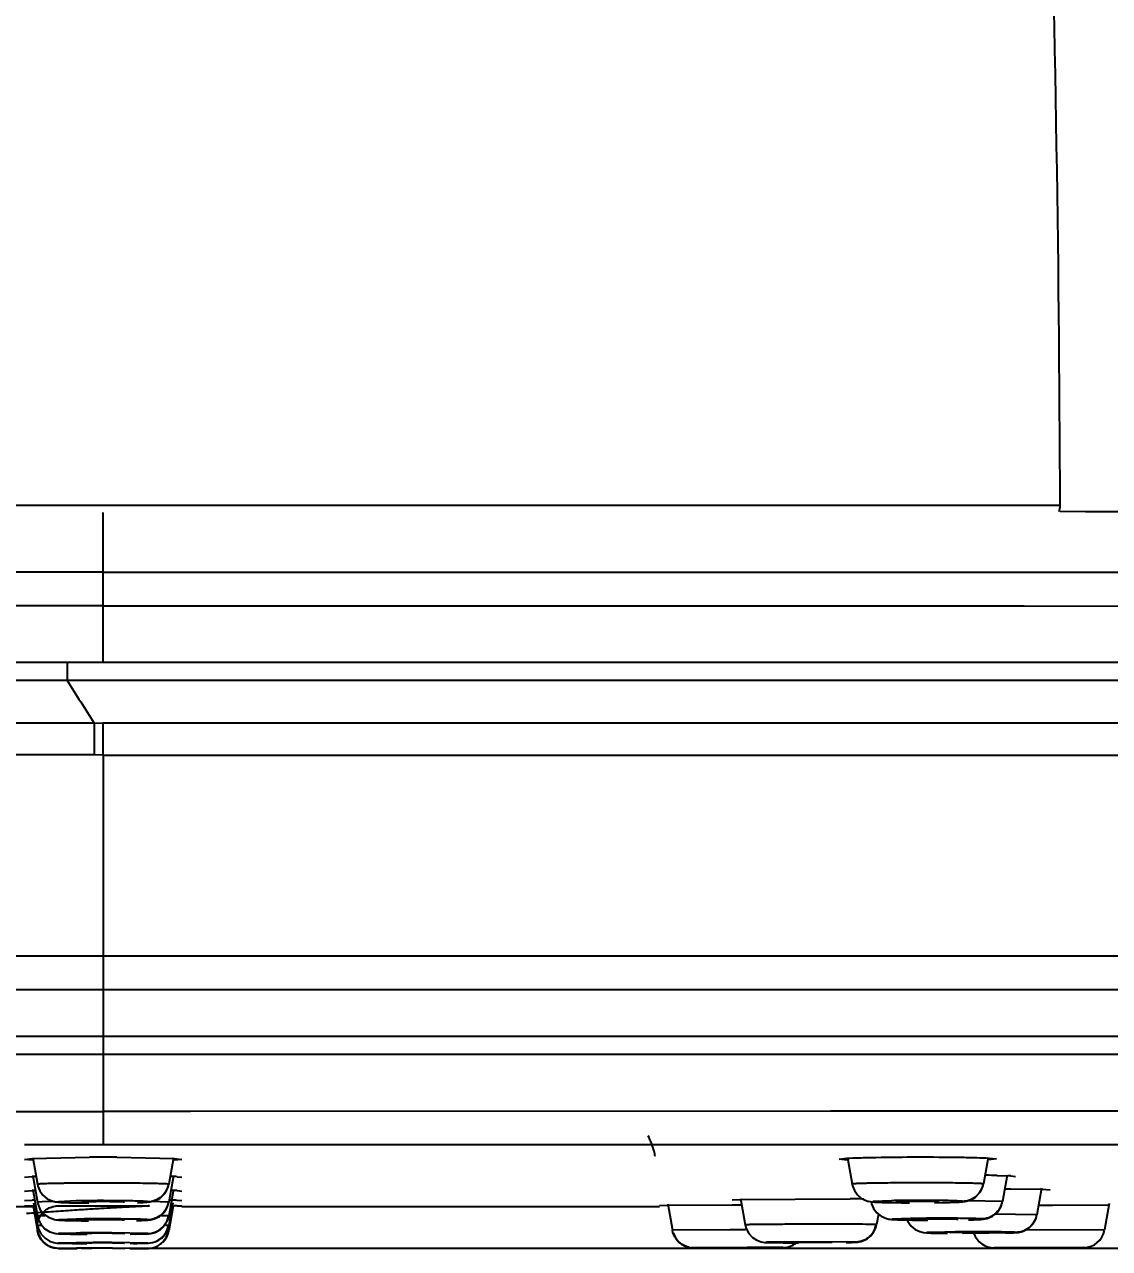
# Model space of a CAD drawing. Header units: inches. Extents: x 440 to 1212, y -520 to 27.
# Drawn here: x 647.45 to 672.91, y -99.64 to -70.91 of the extents above; entities that cross this region are included whole.
import ezdxf

# ---------------------------------------------------------------- set-up
doc = ezdxf.new("R2010")
doc.units = ezdxf.units.IN
doc.header["$LTSCALE"] = 1.21
doc.header["$MEASUREMENT"] = 0
doc.header["$PDMODE"] = 3
doc.header["$PDSIZE"] = 0.3125
doc.layers.get('0').update_dxf_attribs({"linetype": 'CONTINUOUS'})
doc.layers.get('Defpoints').update_dxf_attribs({"linetype": 'CONTINUOUS'})
doc.layers.add('DIM', color=2, linetype='CONTINUOUS')
doc.styles.get("Standard").update_dxf_attribs({"font": 'txt', "width": 0.8})
doc.dimstyles.new('사본 ISO-25', dxfattribs={"dimtxt": 4, "dimasz": 4, "dimexe": 1.25, "dimexo": 0.625, "dimgap": 1, "dimtad": 1, "dimtoh": 1, "dimdec": 1, "dimdsep": 46, "dimtxsty": 'Standard', "dimcen": 2.5, "dimclrd": 3, "dimclre": 3, "dimclrt": 4, "dimadec": 0, "dimazin": 0, "dimtfac": 1, "dimtdec": 1, "dimtmove": 0, "dimatfit": 3, "dimfxl": 1, "dimtfillclr": 4, "dimarcsym": 0})

# ---------------------------------------------------------------- blocks, each defined once
blk = doc.blocks.new('*D1')
at = {"layer": 'Defpoints', "color": 0, "transparency": 16777216}
for p in [(649.293, -42.179), (649.294, -99.63), (856.093, -99.628)]:
    blk.add_point(p, dxfattribs=at)
at = {"layer": 'DIM', "color": 3, "lineweight": -2, "transparency": 16777216}
for p, q in [((649.918, -42.179), (857.343, -42.177)), ((856.093, -50.177), (856.093, -91.628)), ((649.919, -99.63), (857.343, -99.628))]:
    blk.add_line(p, q, dxfattribs=at)
at = {"layer": 'DIM', "color": 3, "transparency": 16777216}
for points in [[(857.426, -50.177), (854.759, -50.177), (856.093, -42.177)], [(857.426, -91.628), (854.76, -91.628), (856.093, -99.628)]]:
    blk.add_solid(points, dxfattribs=at)
at = {"layer": 'DIM', "color": 4, "transparency": 16777216, "insert": (861.093, -70.903), "char_height": 8, "attachment_point": 5, "rotation": 270.0005}
blk.add_mtext('56.8', dxfattribs=at)

msp = doc.modelspace()

# ---------------------------------------------------------------- linework, layer by layer
at = {"color": 7, "linetype": 'Continuous'}
for p, q in [((671.749, -82.194), (626.837, -82.194)), ((649.293, -84.553), (649.293, -82.363)), ((649.293, -83.759), (640.983, -83.759)), ((649.293, -83.759), (657.603, -83.759)), ((657.603, -83.759), (657.967, -83.759)), ((657.967, -83.759), (710.016, -83.766)), ((647.844, -84.553), (644.833, -84.553)), ((649.293, -84.553), (647.844, -84.553)), ((649.293, -85.882), (649.293, -84.553)), ((649.293, -84.553), (650.742, -84.553)), ((650.742, -84.553), (654.284, -84.553)), ((654.284, -84.553), (658.961, -84.553)), ((658.961, -84.553), (660.989, -84.553)), ((660.989, -84.553), (665.039, -84.554)), ((665.039, -84.554), (668.362, -84.554)), ((668.362, -84.554), (668.878, -84.554)), ((668.878, -84.554), (670.909, -84.555)), ((670.909, -84.555), (692.982, -84.559)), ((765.106, -85.882), (517.984, -85.882)), ((648.445, -85.882), (648.446, -86.302)), ((648.446, -86.302), (600.828, -86.302)), ((649.293, -86.305), (648.446, -86.305)), ((659.755, -86.305), (649.293, -86.305)), ((660.155, -86.305), (659.755, -86.305)), ((664.641, -86.305), (660.155, -86.305)), ((664.755, -86.305), (664.641, -86.305)), ((668.2, -86.305), (664.755, -86.305)), ((668.506, -86.305), (668.2, -86.305)), ((669.38, -86.305), (668.506, -86.305)), ((670.358, -86.305), (669.38, -86.305)), ((671.08, -86.305), (670.358, -86.305)), ((692.667, -86.305), (671.08, -86.305)), ((600.144, -87.291), (649.084, -87.298)), ((649.084, -87.3), (649.082, -88.046)), ((649.084, -87.3), (649.296, -87.303)), ((649.293, -88.054), (649.296, -87.303)), ((651.09, -87.306), (649.296, -87.303)), ((652.08, -87.307), (651.09, -87.306)), ((653.431, -87.308), (652.08, -87.307)), ((653.735, -87.308), (653.431, -87.308)), ((660.835, -87.309), (653.735, -87.308)), ((663.557, -87.307), (660.835, -87.309)), ((664.105, -87.307), (663.557, -87.307)), ((664.398, -87.307), (664.105, -87.307)), ((665.745, -87.306), (664.398, -87.307)), ((665.99, -87.306), (665.745, -87.306)), ((666.165, -87.306), (665.99, -87.306)), ((666.614, -87.305), (666.165, -87.306)), ((667.06, -87.305), (666.614, -87.305)), ((667.697, -87.305), (667.06, -87.305)), ((667.87, -87.304), (667.697, -87.305)), ((669.134, -87.304), (667.87, -87.304)), ((670.207, -87.303), (669.134, -87.304)), ((670.653, -87.303), (670.207, -87.303)), ((671.3, -87.303), (670.653, -87.303)), ((671.462, -87.302), (671.3, -87.303)), ((672.657, -87.302), (671.462, -87.302)), ((680.492, -87.302), (672.657, -87.302)), ((649.082, -88.047), (588.369, -88.025)), ((649.293, -88.054), (649.082, -88.046)), ((649.293, -88.05), (649.293, -97.196)), ((649.293, -88.055), (693.095, -88.051)), ((649.293, -92.768), (722.282, -92.768)), ((698.516, -93.564), (649.293, -93.563)), ((601.223, -94.652), (649.293, -94.652)), ((649.293, -94.655), (697.94, -94.655)), ((517.979, -95.074), (780.609, -95.074)), ((565.578, -96.408), (649.293, -96.418)), ((649.293, -96.409), (649.792, -96.409)), ((649.792, -96.409), (651.142, -96.409)), ((651.142, -96.409), (651.345, -96.409)), ((651.345, -96.409), (666.36, -96.408)), ((666.36, -96.408), (666.482, -96.408)), ((666.482, -96.408), (666.562, -96.408)), ((666.562, -96.408), (667.912, -96.408)), ((667.912, -96.408), (668.91, -96.408)), ((668.91, -96.408), (670.261, -96.408)), ((670.261, -96.408), (670.464, -96.408)), ((670.464, -96.408), (685.458, -96.407)), ((647.445, -97.196), (648.794, -97.196)), ((648.794, -97.196), (649.293, -97.196)), ((649.293, -97.196), (710.007, -97.191)), ((647.446, -97.543), (647.625, -97.521)), ((647.632, -97.565), (647.446, -97.543)), ((647.625, -97.521), (648.971, -97.493)), ((647.643, -97.509), (647.752, -98.129)), ((649.613, -97.493), (650.962, -97.521)), ((650.944, -97.508), (650.834, -98.129)), ((651.14, -97.543), (650.955, -97.564)), ((650.962, -97.521), (651.14, -97.543)), ((666.564, -97.539), (666.742, -97.518)), ((666.749, -97.56), (666.564, -97.539)), ((666.76, -97.505), (666.869, -98.124)), ((670.061, -97.499), (669.951, -98.121)), ((670.258, -97.534), (670.072, -97.555)), ((670.079, -97.512), (670.258, -97.534)), ((647.446, -97.965), (647.625, -97.948)), ((647.643, -97.931), (647.752, -98.551)), ((650.944, -97.93), (650.834, -98.551)), ((651.03, -97.951), (651.14, -97.965)), ((670.274, -97.922), (670.524, -97.929)), ((670.507, -97.911), (670.397, -98.533)), ((670.594, -97.933), (670.704, -97.946)), ((647.643, -98.253), (647.752, -98.873)), ((650.812, -98.212), (650.834, -98.129)), ((650.834, -98.129), (650.824, -98.126)), ((650.944, -98.253), (650.834, -98.873)), ((669.929, -98.203), (669.951, -98.121)), ((669.951, -98.121), (669.944, -98.118)), ((670.458, -98.236), (670.591, -98.236)), ((670.591, -98.236), (671.333, -98.246)), ((671.316, -98.223), (671.207, -98.846)), ((671.333, -98.246), (671.513, -98.258)), ((647.446, -98.288), (647.626, -98.275)), ((647.446, -98.511), (647.627, -98.503)), ((648.155, -98.536), (647.86, -98.543)), ((648.132, -98.53), (648.133, -98.53)), ((648.133, -98.53), (648.25, -98.544)), ((648.657, -98.518), (648.248, -98.538)), ((650.824, -98.548), (650.437, -98.536)), ((651.03, -98.278), (651.14, -98.288)), ((651.03, -98.504), (651.14, -98.511)), ((664.054, -98.496), (664.235, -98.487)), ((664.235, -98.487), (666.826, -98.472)), ((664.251, -98.461), (664.36, -99.079)), ((667.233, -98.521), (667.236, -98.522)), ((667.236, -98.522), (667.366, -98.539)), ((667.366, -98.539), (667.503, -98.55)), ((667.791, -98.513), (667.368, -98.533)), ((670.389, -98.531), (669.601, -98.515)), ((670.366, -98.64), (670.397, -98.533)), ((670.397, -98.533), (670.389, -98.531)), ((640.06, -98.654), (647.674, -98.653)), ((647.446, -98.634), (647.628, -98.631)), ((647.628, -98.631), (647.647, -98.631)), ((647.647, -98.631), (647.685, -98.63)), ((647.648, -98.631), (647.752, -99.22)), ((647.659, -98.567), (647.752, -99.096)), ((647.86, -98.543), (647.752, -98.551)), ((647.886, -98.812), (647.992, -98.896)), ((648.25, -98.544), (648.392, -98.555)), ((648.392, -98.555), (648.688, -98.564)), ((650.805, -98.653), (650.834, -98.551)), ((650.834, -98.551), (650.824, -98.548)), ((650.928, -98.567), (650.834, -99.097)), ((650.938, -98.631), (650.834, -99.22)), ((650.902, -98.63), (650.939, -98.631)), ((650.939, -98.631), (650.959, -98.631)), ((651.029, -98.631), (651.14, -98.634)), ((662.348, -98.623), (662.529, -98.62)), ((662.529, -98.62), (664.053, -98.612)), ((662.544, -98.589), (662.653, -99.207)), ((664.053, -98.612), (664.279, -98.611)), ((667.486, -98.828), (667.442, -99.074)), ((667.445, -98.796), (667.55, -98.88)), ((667.503, -98.55), (667.795, -98.558)), ((671.246, -98.619), (671.572, -98.618)), ((671.572, -98.618), (672.917, -98.613)), ((672.902, -98.578), (672.792, -99.201)), ((647.752, -99.096), (647.776, -99.183)), ((647.861, -99.093), (647.753, -99.096)), ((647.86, -98.867), (647.755, -98.872)), ((648.154, -98.956), (648.25, -98.966)), ((648.154, -98.956), (648.154, -98.956)), ((648.658, -98.945), (648.248, -98.961)), ((648.25, -98.966), (648.391, -98.974)), ((648.391, -98.974), (648.687, -98.981)), ((650.825, -98.872), (650.653, -98.866)), ((650.825, -99.095), (650.76, -99.093)), ((650.81, -99.186), (650.834, -99.097)), ((650.811, -98.959), (650.834, -98.874)), ((650.834, -98.873), (650.825, -98.872)), ((650.834, -99.096), (650.825, -99.095)), ((667.434, -99.073), (667.265, -99.069)), ((667.423, -99.147), (667.442, -99.074)), ((667.706, -98.941), (667.709, -98.942)), ((667.709, -98.942), (667.813, -98.953)), ((667.813, -98.952), (667.95, -98.961)), ((668.236, -98.932), (667.814, -98.948)), ((667.95, -98.961), (668.243, -98.967)), ((671.199, -98.845), (670.214, -98.833)), ((671.181, -98.939), (671.206, -98.846)), ((671.206, -98.846), (671.199, -98.845)), ((647.773, -99.219), (647.752, -99.22)), ((647.772, -99.296), (647.823, -99.401)), ((647.776, -99.183), (647.839, -99.301)), ((648.149, -99.277), (648.179, -99.283)), ((648.177, -99.282), (648.179, -99.283)), ((648.179, -99.283), (648.25, -99.288)), ((648.66, -99.273), (648.249, -99.284)), ((648.25, -99.287), (648.39, -99.294)), ((648.39, -99.294), (648.685, -99.299)), ((648.435, -99.295), (648.529, -99.297)), ((648.794, -99.286), (649.027, -99.279)), ((650.337, -99.284), (649.494, -99.269)), ((649.507, -99.279), (649.789, -99.285)), ((649.924, -99.299), (650.338, -99.287)), ((650.826, -99.22), (650.81, -99.219)), ((650.826, -99.22), (650.833, -99.22)), ((650.833, -99.22), (650.834, -99.22)), ((664.002, -99.201), (662.653, -99.208)), ((662.669, -99.267), (662.674, -99.284)), ((662.674, -99.284), (662.723, -99.387)), ((662.723, -99.387), (662.79, -99.471)), ((664.364, -99.2), (664.002, -99.201)), ((667.173, -99.434), (667.271, -99.37)), ((667.271, -99.37), (667.355, -99.279)), ((668.459, -99.24), (668.547, -99.261)), ((668.546, -99.261), (668.548, -99.261)), ((668.548, -99.261), (668.622, -99.266)), ((668.622, -99.266), (668.76, -99.272)), ((668.758, -99.256), (668.623, -99.263)), ((669.044, -99.251), (668.758, -99.256)), ((668.76, -99.272), (669.054, -99.276)), ((668.878, -99.275), (669.111, -99.277)), ((669.166, -99.263), (669.642, -99.254)), ((669.457, -99.278), (670.71, -99.26)), ((669.642, -99.254), (670.162, -99.26)), ((672.784, -99.201), (670.928, -99.206)), ((672.784, -99.201), (672.792, -99.201)), ((647.901, -99.496), (647.842, -99.429)), ((648.132, -99.497), (648.205, -99.508)), ((648.202, -99.508), (648.205, -99.508)), ((648.205, -99.508), (648.25, -99.51)), ((648.661, -99.5), (648.249, -99.508)), ((648.666, -99.629), (648.249, -99.632)), ((648.249, -99.633), (648.388, -99.635)), ((648.25, -99.51), (648.389, -99.514)), ((648.389, -99.514), (648.684, -99.517)), ((648.563, -99.516), (648.908, -99.518)), ((648.794, -99.509), (649.027, -99.505)), ((648.794, -99.632), (649.028, -99.63)), ((649.496, -99.628), (649.059, -99.628)), ((650.337, -99.508), (649.495, -99.498)), ((650.337, -99.632), (649.496, -99.628)), ((649.509, -99.504), (649.789, -99.508)), ((649.511, -99.63), (649.789, -99.632)), ((649.921, -99.636), (650.337, -99.633)), ((649.923, -99.517), (650.338, -99.51)), ((649.994, -99.517), (650.084, -99.516)), ((650.084, -99.516), (650.23, -99.514)), ((662.79, -99.471), (662.866, -99.535)), ((662.866, -99.535), (662.949, -99.579)), ((664.403, -99.612), (663.152, -99.619)), ((663.152, -99.62), (663.989, -99.621)), ((663.695, -99.618), (664.169, -99.615)), ((664.169, -99.615), (664.691, -99.615)), ((664.809, -99.491), (664.812, -99.491)), ((664.812, -99.491), (664.858, -99.493)), ((664.858, -99.493), (664.997, -99.496)), ((665.278, -99.482), (664.859, -99.49)), ((664.997, -99.496), (665.291, -99.499)), ((665.069, -99.497), (665.252, -99.499)), ((665.24, -99.614), (665.1, -99.612)), ((665.107, -99.616), (665.24, -99.614)), ((665.252, -99.499), (665.61, -99.5)), ((666.947, -99.485), (665.278, -99.482)), ((665.402, -99.49), (666.397, -99.487)), ((666.731, -99.493), (666.852, -99.491)), ((666.99, -99.485), (667.001, -99.484)), ((666.993, -99.485), (666.99, -99.485)), ((667.001, -99.484), (667.076, -99.471)), ((667.076, -99.471), (667.173, -99.434)), ((672.297, -99.613), (670.203, -99.622)), ((670.209, -99.62), (671.377, -99.617)), ((671.377, -99.617), (672.296, -99.615))]:
    msp.add_line(p, q, dxfattribs=at)
for points in [[(647.752, -98.129), (647.762, -98.171), (647.806, -98.281), (647.879, -98.383), (647.981, -98.467), (648.108, -98.524), (648.132, -98.53)], [(650.63, -98.451), (650.743, -98.341), (650.812, -98.212)], [(666.87, -98.124), (666.878, -98.164), (666.921, -98.272), (666.992, -98.373), (667.092, -98.458), (667.217, -98.516), (667.233, -98.521)], [(669.746, -98.444), (669.86, -98.332), (669.929, -98.203)], [(648.133, -98.53), (648.166, -98.537), (648.238, -98.547), (648.307, -98.552), (648.393, -98.556), (648.501, -98.56)], [(650.1, -98.56), (650.228, -98.555), (650.32, -98.549), (650.396, -98.541), (650.499, -98.517), (650.63, -98.451)], [(667.236, -98.522), (667.248, -98.525), (667.332, -98.539), (667.396, -98.545), (667.474, -98.549), (667.575, -98.553), (667.704, -98.556)], [(667.315, -98.538), (667.325, -98.584), (667.37, -98.694), (667.445, -98.796)], [(669.155, -98.553), (669.285, -98.549), (669.382, -98.545), (669.457, -98.539), (669.523, -98.531), (669.617, -98.509), (669.746, -98.444)], [(647.752, -98.551), (647.763, -98.599), (647.809, -98.71), (647.886, -98.812)], [(648.501, -98.56), (648.632, -98.563), (648.785, -98.566), (648.954, -98.568)], [(650.615, -98.883), (650.728, -98.782), (650.805, -98.653)], [(651.14, -98.652), (661.165, -98.65), (662.348, -98.646)], [(667.704, -98.556), (667.857, -98.559), (668.029, -98.561), (668.212, -98.562)], [(668.805, -98.56), (668.992, -98.557), (669.155, -98.553)], [(670.164, -98.874), (670.285, -98.771), (670.366, -98.64)], [(647.752, -98.873), (647.77, -98.943), (647.829, -99.064), (647.923, -99.17), (648.04, -99.242), (648.149, -99.277)], [(647.992, -98.896), (648.123, -98.949), (648.154, -98.956)], [(648.154, -98.956), (648.184, -98.962), (648.246, -98.968), (648.31, -98.972), (648.392, -98.975), (648.495, -98.978)], [(648.495, -98.978), (648.622, -98.981), (648.773, -98.983), (648.949, -98.984)], [(650.078, -98.978), (650.191, -98.975), (650.276, -98.972), (650.342, -98.968), (650.402, -98.962), (650.493, -98.941), (650.615, -98.883)], [(650.634, -99.192), (650.742, -99.086), (650.811, -98.959)], [(664.36, -99.079), (664.382, -99.163), (664.444, -99.281), (664.533, -99.377), (664.636, -99.443), (664.737, -99.479), (664.812, -99.491)], [(667.355, -99.279), (667.417, -99.165), (667.442, -99.074)], [(667.55, -98.88), (667.679, -98.935), (667.706, -98.941)], [(667.709, -98.942), (667.727, -98.945), (667.795, -98.954), (667.855, -98.958), (667.93, -98.961), (668.027, -98.964), (668.146, -98.966)], [(668.146, -98.966), (668.288, -98.968), (668.454, -98.969), (668.642, -98.97)], [(668.162, -98.966), (668.177, -99.003), (668.252, -99.108), (668.352, -99.19), (668.459, -99.24)], [(669.601, -98.962), (669.727, -98.959), (669.821, -98.955), (669.892, -98.951), (669.952, -98.945), (670.038, -98.929), (670.164, -98.874)], [(670.995, -99.173), (671.107, -99.068), (671.181, -98.939)], [(647.842, -99.429), (647.797, -99.355), (647.758, -99.246), (647.752, -99.22)], [(647.823, -99.401), (647.89, -99.486), (647.969, -99.55), (648.053, -99.594), (648.136, -99.621), (648.203, -99.631)], [(647.839, -99.301), (647.928, -99.396), (648.032, -99.462), (648.132, -99.497)], [(648.177, -99.282), (648.199, -99.285), (648.247, -99.289), (648.295, -99.291), (648.357, -99.293), (648.435, -99.295)], [(648.529, -99.297), (648.64, -99.299), (648.915, -99.301)], [(650.062, -99.297), (650.167, -99.295), (650.249, -99.293), (650.311, -99.291), (650.359, -99.288), (650.415, -99.281), (650.513, -99.256), (650.634, -99.192)], [(650.23, -99.514), (650.284, -99.512), (650.325, -99.511), (650.357, -99.51), (650.398, -99.506), (650.48, -99.49), (650.575, -99.452), (650.667, -99.389)], [(650.355, -99.633), (650.366, -99.632), (650.416, -99.627), (650.485, -99.612), (650.556, -99.585), (650.626, -99.544), (650.692, -99.49), (650.749, -99.423), (650.794, -99.346), (650.826, -99.259), (650.834, -99.22)], [(650.667, -99.389), (650.749, -99.3), (650.81, -99.186)], [(663.043, -99.608), (662.998, -99.597), (662.925, -99.568), (662.878, -99.542), (662.805, -99.485), (662.757, -99.434), (662.709, -99.363), (662.665, -99.258), (662.654, -99.207)], [(666.852, -99.491), (666.897, -99.49), (666.933, -99.489), (666.962, -99.487), (666.993, -99.485), (667.055, -99.475), (667.138, -99.45), (667.223, -99.405), (667.305, -99.338)], [(667.305, -99.338), (667.374, -99.251), (667.423, -99.147)], [(668.546, -99.261), (668.562, -99.263), (668.611, -99.267), (668.658, -99.27), (668.716, -99.272), (668.79, -99.273), (668.878, -99.275)], [(670.471, -99.27), (670.576, -99.267), (670.658, -99.265), (670.717, -99.262), (670.77, -99.257), (670.871, -99.234), (670.995, -99.173)], [(648.202, -99.508), (648.218, -99.509), (648.253, -99.511), (648.291, -99.512), (648.34, -99.513), (648.401, -99.514), (648.563, -99.516)], [(662.949, -99.579), (663.032, -99.607), (663.101, -99.618), (663.132, -99.62), (663.136, -99.62)], [(663.137, -99.619), (663.122, -99.618), (663.089, -99.616)], [(664.809, -99.491), (664.822, -99.492), (664.857, -99.494), (664.893, -99.495), (664.939, -99.496), (665.069, -99.497)]]:
    msp.add_lwpolyline(points, dxfattribs=at)
for centre, radius, start, end in [((70.508, -83.691), 601.243, 0.142665, 1.858049), ((671.25, -82.194), 0.499, 342.9059, 0), ((649.368, -5784.399), 5702.104, 89.391393, 89.775119), ((781.058, -2.279), 156.99, 212.35863, 212.7912), ((649.297, -165.066), 67.573, 89.73199, 90.27713), ((648, -106.264), 8.325, 92.0951, 92.5788), ((650.559, -106.947), 9.008, 87.4444, 87.8906), ((650.732, -103.074), 5.132, 86.6658, 87.4374), ((669.521, -131.911), 33.998, 88.7319, 89.1863), ((670.308, -103.134), 5.209, 86.8548, 87.622), ((647.985, -109.143), 10.874, 91.6134, 91.8917), ((647.97, -114.798), 16.299, 91.08, 91.2062), ((650.491, -121.58), 23.083, 88.9258, 89.0681), ((650.581, -109.836), 11.567, 88.1209, 88.3821), ((650.603, -115.528), 17.029, 88.8002, 88.9208), ((650.731, -105.284), 7.013, 87.5559, 88.1239), ((650.73, -109.506), 11.005, 88.442, 88.8062), ((666.526, -200.619), 102.147, 89.65309, 89.83143), ((650.733, -123.765), 25.135, 89.3237, 89.4842), ((648.166, -110.691), 11.827, 91.125, 91.4803), ((650.332, -98.785), 0.5, 296.8428, 349.9859), ((650.333, -99.009), 0.499, 296.7996, 350.0523), ((666.94, -98.985), 0.501, 324.0639, 349.9825), ((649.236, -150.903), 51.634, 90.2038, 90.6399), ((649.294, -128.178), 28.9, 89.5778, 90.5307), ((649.293, -165.74), 66.471, 89.82724, 90.20724), ((650.336, -98.792), 0.492, 270.0857, 296.8604), ((650.332, -99.133), 0.501, 323.5057, 350.0068), ((670.201, -99.121), 0.499, 198.7603, 270.1918), ((672.301, -99.116), 0.499, 270.2452, 350.1091), ((648.831, -35.555), 64.081, 269.60356, 269.86659), ((649.237, -180.943), 81.444, 90.12863, 90.40533), ((649.24, -292.188), 192.56, 90.05402, 90.17074), ((649.294, -145.034), 45.53, 89.73, 90.336), ((649.295, -206.568), 106.938, 89.88435, 90.14284), ((649.293, -204.104), 104.606, 89.88936, 90.13085), ((650.337, -99.016), 0.492, 270.0426, 296.8372), ((650.337, -99.14), 0.492, 270.0027, 296.9243), ((664.779, -297.202), 197.59, 89.99282, 90.10904), ((664.836, -169.56), 69.948, 89.78361, 90.02566), ((664.371, -14.378), 85.241, 270.30478, 270.49503), ((665.239, -99.121), 0.493, 270.1693, 292.0769), ((665.235, -99.113), 0.502, 292.1293, 307.8366)]:
    msp.add_arc(centre, radius, start, end, dxfattribs=at)
for points, knots in [([(599.714, -92.768), (603.841, -92.773), (620.367, -92.783), (636.894, -92.769), (649.293, -92.769)], [0, 0, 0, 0, 0.249711, 1, 1, 1, 1]), ([(649.293, -93.562), (645.217, -93.562), (628.917, -93.567), (612.617, -93.576), (600.392, -93.562)], [0, 0, 0, 0, 0.250061, 1, 1, 1, 1]), ([(662.246, -97.473), (662.24, -97.432), (662.205, -97.265), (662.143, -97.104), (662.082, -96.991)], [0, 0, 0, 0, 0.24243, 1, 1, 1, 1]), ([(666.742, -97.518), (666.837, -97.512), (667.064, -97.504), (667.621, -97.491), (668.411, -97.485), (669.201, -97.489), (669.757, -97.5), (669.984, -97.507), (670.079, -97.512)], [0, 0, 0, 0, 0.085787, 0.20425, 0.5, 0.795753, 0.914216, 1, 1, 1, 1]), ([(650.824, -98.126), (650.816, -98.124), (650.796, -98.122), (650.738, -98.119), (650.634, -98.115), (650.474, -98.111), (650.272, -98.107), (650.035, -98.104), (649.771, -98.102), (649.491, -98.101), (649.203, -98.1), (648.919, -98.101), (648.647, -98.103), (648.434, -98.105), (648.278, -98.107), (648.173, -98.109), (648.079, -98.111), (647.995, -98.113), (647.924, -98.116), (647.864, -98.118), (647.817, -98.12), (647.786, -98.123), (647.768, -98.125), (647.76, -98.126), (647.755, -98.127), (647.752, -98.128), (647.752, -98.129)], [0, 0, 0, 0, 0.00772, 0.01983, 0.056706, 0.109379, 0.175888, 0.253957, 0.340733, 0.433155, 0.527895, 0.621571, 0.71085, 0.792506, 0.829574, 0.863674, 0.89448, 0.921744, 0.945238, 0.964734, 0.980032, 0.991029, 0.994894, 0.997662, 0.999337, 1, 1, 1, 1]), ([(650.824, -98.126), (650.814, -98.181), (650.775, -98.291), (650.661, -98.429), (650.507, -98.518), (650.392, -98.538), (650.336, -98.538)], [0, 0, 0, 0, 0.242888, 0.500964, 0.758461, 1, 1, 1, 1]), ([(669.944, -98.118), (669.937, -98.117), (669.918, -98.115), (669.862, -98.111), (669.76, -98.107), (669.603, -98.103), (669.403, -98.1), (669.167, -98.097), (668.903, -98.095), (668.622, -98.094), (668.334, -98.094), (668.048, -98.095), (667.776, -98.097), (667.561, -98.1), (667.403, -98.102), (667.296, -98.104), (667.2, -98.106), (667.116, -98.108), (667.043, -98.111), (666.983, -98.113), (666.941, -98.115), (666.914, -98.117), (666.898, -98.119), (666.886, -98.12), (666.877, -98.121), (666.873, -98.122), (666.869, -98.123), (666.87, -98.124)], [0, 0, 0, 0, 0.007124, 0.01877, 0.054792, 0.106422, 0.172007, 0.249696, 0.336515, 0.429082, 0.523974, 0.617781, 0.707362, 0.789727, 0.827312, 0.861998, 0.893336, 0.920954, 0.944642, 0.964238, 0.979651, 0.985764, 0.990797, 0.994737, 0.997575, 0.999308, 1, 1, 1, 1]), ([(669.944, -98.118), (669.934, -98.173), (669.895, -98.284), (669.781, -98.421), (669.627, -98.51), (669.512, -98.53), (669.456, -98.53)], [0, 0, 0, 0, 0.242698, 0.500672, 0.758241, 1, 1, 1, 1]), ([(648.248, -98.538), (648.247, -98.538), (648.246, -98.539), (648.244, -98.54), (648.243, -98.541), (648.244, -98.542), (648.244, -98.542)], [0, 0, 0, 0, 0.414821, 0.672254, 0.81333, 1, 1, 1, 1]), ([(650.336, -98.538), (650.328, -98.536), (650.305, -98.533), (650.238, -98.528), (650.115, -98.523), (649.927, -98.518), (649.695, -98.514), (649.435, -98.513), (649.086, -98.512), (648.825, -98.515), (648.657, -98.518)], [0, 0, 0, 0, 0.015948, 0.041058, 0.120127, 0.234976, 0.376433, 0.534554, 0.698785, 1, 1, 1, 1]), ([(648.794, -98.541), (648.794, -98.541), (648.799, -98.54), (648.804, -98.539), (648.816, -98.538), (648.83, -98.536), (648.85, -98.535), (648.883, -98.534), (648.933, -98.532), (649.003, -98.53), (649.082, -98.529), (649.169, -98.528), (649.291, -98.528), (649.438, -98.528), (649.577, -98.53), (649.672, -98.533), (649.724, -98.534), (649.761, -98.537), (649.781, -98.538), (649.788, -98.54)], [0, 0, 0, 0, 0.002577, 0.009365, 0.020424, 0.035678, 0.05503, 0.078374, 0.136098, 0.206633, 0.287634, 0.376239, 0.46925, 0.655511, 0.820277, 0.887312, 0.940725, 0.978722, 1, 1, 1, 1]), ([(648.799, -98.543), (648.797, -98.543), (648.796, -98.543), (648.794, -98.542), (648.794, -98.541)], [0, 0, 0, 0, 0.704699, 1, 1, 1, 1]), ([(649.788, -98.54), (649.789, -98.54), (649.79, -98.54), (649.792, -98.541), (649.792, -98.541)], [0, 0, 0, 0, 0.704851, 1, 1, 1, 1]), ([(650.338, -98.544), (650.34, -98.543), (650.347, -98.54), (650.339, -98.538), (650.336, -98.538)], [0, 0, 0, 0, 0.437806, 1, 1, 1, 1]), ([(667.368, -98.533), (667.367, -98.533), (667.365, -98.534), (667.362, -98.534), (667.361, -98.536), (667.362, -98.537)], [0, 0, 0, 0, 0.438029, 0.824566, 1, 1, 1, 1]), ([(667.362, -98.537), (667.362, -98.537), (667.363, -98.538), (667.365, -98.538), (667.366, -98.539)], [0, 0, 0, 0, 0.164285, 1, 1, 1, 1]), ([(669.456, -98.53), (669.448, -98.528), (669.427, -98.526), (669.387, -98.522), (669.331, -98.519), (669.225, -98.515), (669.059, -98.511), (668.83, -98.508), (668.572, -98.506), (668.222, -98.507), (667.961, -98.509), (667.791, -98.513)], [0, 0, 0, 0, 0.014599, 0.038576, 0.072263, 0.115857, 0.22944, 0.370392, 0.52885, 0.694234, 1, 1, 1, 1]), ([(667.911, -98.536), (667.911, -98.535), (667.916, -98.534), (667.921, -98.533), (667.933, -98.532), (667.949, -98.53), (667.968, -98.529), (668.003, -98.528), (668.055, -98.526), (668.126, -98.524), (668.208, -98.523), (668.297, -98.522), (668.421, -98.521), (668.544, -98.522), (668.661, -98.523), (668.737, -98.524), (668.802, -98.526), (668.851, -98.528), (668.885, -98.53), (668.902, -98.531), (668.908, -98.533)], [0, 0, 0, 0, 0.002641, 0.009645, 0.02106, 0.036799, 0.05676, 0.080825, 0.140275, 0.212782, 0.29585, 0.38644, 0.481167, 0.669356, 0.755895, 0.833089, 0.898265, 0.948868, 0.983165, 1, 1, 1, 1]), ([(667.913, -98.537), (667.912, -98.537), (667.912, -98.536), (667.911, -98.536), (667.911, -98.536)], [0, 0, 0, 0, 0.659433, 1, 1, 1, 1]), ([(668.908, -98.533), (668.908, -98.533), (668.909, -98.533), (668.909, -98.534), (668.909, -98.534)], [0, 0, 0, 0, 0.659515, 1, 1, 1, 1]), ([(669.454, -98.536), (669.457, -98.535), (669.465, -98.534), (669.458, -98.531), (669.456, -98.53)], [0, 0, 0, 0, 0.561803, 1, 1, 1, 1]), ([(670.389, -98.531), (670.38, -98.586), (670.34, -98.697), (670.227, -98.834), (670.073, -98.923), (669.958, -98.943), (669.902, -98.943)], [0, 0, 0, 0, 0.242746, 0.500716, 0.758255, 1, 1, 1, 1]), ([(648.234, -99.632), (648.212, -99.631), (648.151, -99.626), (648.016, -99.589), (647.852, -99.472), (647.741, -99.256), (647.739, -99.014), (647.831, -98.833), (647.947, -98.726), (648.05, -98.667), (648.141, -98.643), (648.204, -98.635), (648.247, -98.633), (648.309, -98.633), (648.41, -98.632), (648.623, -98.631), (648.879, -98.631), (649.164, -98.631), (649.396, -98.631), (649.622, -98.631), (649.832, -98.631), (650.016, -98.632), (650.16, -98.632), (650.276, -98.633), (650.324, -98.633), (650.382, -98.635), (650.322, -98.64), (650.272, -98.642), (650.148, -98.649), (649.993, -98.657), (649.783, -98.668), (649.526, -98.682), (649.219, -98.7), (648.862, -98.722), (648.452, -98.749), (647.99, -98.781), (647.664, -98.805), (647.492, -98.817)], [0, 0, 0, 0, 0.010116, 0.027923, 0.063478, 0.099062, 0.134712, 0.170335, 0.188279, 0.206101, 0.224129, 0.231035, 0.234918, 0.243879, 0.259331, 0.281435, 0.341309, 0.376151, 0.412007, 0.447092, 0.479649, 0.508085, 0.530902, 0.547187, 0.557017, 0.560314, 0.563738, 0.574002, 0.591265, 0.615685, 0.647414, 0.686608, 0.733422, 0.788012, 0.850534, 0.921145, 1, 1, 1, 1]), ([(648.244, -98.542), (648.245, -98.542), (648.247, -98.543), (648.249, -98.544), (648.25, -98.544)], [0, 0, 0, 0, 0.176975, 1, 1, 1, 1]), ([(650.824, -98.548), (650.815, -98.603), (650.775, -98.714), (650.662, -98.852), (650.508, -98.94), (650.392, -98.961), (650.337, -98.961)], [0, 0, 0, 0, 0.242883, 0.500944, 0.758437, 1, 1, 1, 1]), ([(647.755, -98.872), (647.755, -98.872), (647.754, -98.873), (647.752, -98.873), (647.752, -98.873)], [0, 0, 0, 0, 0.426404, 1, 1, 1, 1]), ([(647.753, -99.096), (647.752, -99.096), (647.752, -99.096), (647.752, -99.096), (647.752, -99.096)], [0, 0, 0, 0, 0.696068, 1, 1, 1, 1]), ([(648.248, -98.961), (648.247, -98.961), (648.246, -98.962), (648.244, -98.962), (648.243, -98.963), (648.244, -98.964), (648.244, -98.964)], [0, 0, 0, 0, 0.438605, 0.704764, 0.829845, 1, 1, 1, 1]), ([(648.244, -98.964), (648.245, -98.964), (648.246, -98.965), (648.248, -98.965), (648.25, -98.966)], [0, 0, 0, 0, 0.17203, 1, 1, 1, 1]), ([(650.337, -98.961), (650.328, -98.959), (650.305, -98.957), (650.238, -98.953), (650.116, -98.949), (649.929, -98.945), (649.697, -98.942), (649.437, -98.941), (649.088, -98.941), (648.827, -98.942), (648.658, -98.945)], [0, 0, 0, 0, 0.01576, 0.040719, 0.119571, 0.234301, 0.375733, 0.533922, 0.698302, 1, 1, 1, 1]), ([(648.794, -98.963), (648.794, -98.963), (648.799, -98.962), (648.804, -98.961), (648.816, -98.96), (648.831, -98.959), (648.85, -98.958), (648.883, -98.957), (648.934, -98.956), (649.003, -98.955), (649.083, -98.954), (649.17, -98.953), (649.293, -98.953), (649.44, -98.953), (649.579, -98.954), (649.673, -98.956), (649.725, -98.958), (649.762, -98.96), (649.781, -98.961), (649.788, -98.962)], [0, 0, 0, 0, 0.002467, 0.009238, 0.020315, 0.03561, 0.055024, 0.078444, 0.136362, 0.207123, 0.288365, 0.377205, 0.470423, 0.656941, 0.821651, 0.88851, 0.941636, 0.979234, 1, 1, 1, 1]), ([(648.798, -98.965), (648.797, -98.965), (648.796, -98.964), (648.794, -98.964), (648.794, -98.963)], [0, 0, 0, 0, 0.71696, 1, 1, 1, 1]), ([(649.788, -98.962), (649.789, -98.962), (649.79, -98.962), (649.792, -98.963), (649.792, -98.963)], [0, 0, 0, 0, 0.717087, 1, 1, 1, 1]), ([(650.338, -98.965), (650.34, -98.965), (650.347, -98.962), (650.339, -98.961), (650.337, -98.961)], [0, 0, 0, 0, 0.446577, 1, 1, 1, 1]), ([(667.265, -99.069), (667.163, -99.068), (666.92, -99.067), (666.512, -99.066), (666.121, -99.066), (665.788, -99.066), (665.538, -99.067), (665.298, -99.068), (665.075, -99.069), (664.901, -99.071), (664.774, -99.072), (664.691, -99.072), (664.616, -99.073), (664.55, -99.074), (664.494, -99.075), (664.448, -99.076), (664.415, -99.077), (664.394, -99.077), (664.382, -99.078), (664.373, -99.078), (664.366, -99.078), (664.363, -99.079), (664.36, -99.079), (664.36, -99.079)], [0, 0, 0, 0, 0.105523, 0.251306, 0.421109, 0.508994, 0.595654, 0.678887, 0.756579, 0.826697, 0.858262, 0.88708, 0.912888, 0.935535, 0.954894, 0.970892, 0.983471, 0.988458, 0.992564, 0.995779, 0.998093, 0.999499, 1, 1, 1, 1]), ([(667.442, -99.074), (667.442, -99.073), (667.44, -99.073), (667.44, -99.073), (667.439, -99.073)], [0, 0, 0, 0, 0.253629, 1, 1, 1, 1]), ([(667.814, -98.948), (667.813, -98.948), (667.811, -98.948), (667.809, -98.949), (667.807, -98.949), (667.808, -98.951), (667.808, -98.951)], [0, 0, 0, 0, 0.458604, 0.697576, 0.84968, 1, 1, 1, 1]), ([(667.808, -98.951), (667.808, -98.951), (667.81, -98.952), (667.811, -98.952), (667.813, -98.952)], [0, 0, 0, 0, 0.15961, 1, 1, 1, 1]), ([(669.902, -98.943), (669.894, -98.942), (669.873, -98.94), (669.808, -98.936), (669.689, -98.932), (669.504, -98.929), (669.274, -98.926), (669.016, -98.926), (668.667, -98.926), (668.405, -98.929), (668.236, -98.932)], [0, 0, 0, 0, 0.014668, 0.038733, 0.116185, 0.229893, 0.370905, 0.529349, 0.69464, 1, 1, 1, 1]), ([(668.357, -98.949), (668.357, -98.948), (668.361, -98.948), (668.367, -98.947), (668.379, -98.946), (668.394, -98.945), (668.414, -98.944), (668.448, -98.943), (668.5, -98.942), (668.571, -98.94), (668.653, -98.939), (668.742, -98.938), (668.866, -98.937), (668.988, -98.938), (669.105, -98.938), (669.181, -98.939), (669.246, -98.941), (669.296, -98.942), (669.33, -98.944), (669.347, -98.945), (669.353, -98.946)], [0, 0, 0, 0, 0.002519, 0.00946, 0.020816, 0.036493, 0.056384, 0.080372, 0.139647, 0.211959, 0.294826, 0.385228, 0.479796, 0.667835, 0.754414, 0.831738, 0.897137, 0.948054, 0.982741, 1, 1, 1, 1]), ([(668.358, -98.95), (668.358, -98.95), (668.357, -98.95), (668.357, -98.949), (668.357, -98.949)], [0, 0, 0, 0, 0.690153, 1, 1, 1, 1]), ([(669.353, -98.946), (669.353, -98.946), (669.354, -98.946), (669.355, -98.947), (669.355, -98.947)], [0, 0, 0, 0, 0.690414, 1, 1, 1, 1]), ([(669.901, -98.948), (669.903, -98.947), (669.911, -98.946), (669.904, -98.944), (669.902, -98.943)], [0, 0, 0, 0, 0.552752, 1, 1, 1, 1]), ([(671.199, -98.845), (671.189, -98.9), (671.149, -99.01), (671.036, -99.148), (670.882, -99.237), (670.767, -99.257), (670.711, -99.257)], [0, 0, 0, 0, 0.242788, 0.500753, 0.758265, 1, 1, 1, 1]), ([(648.249, -99.284), (648.248, -99.284), (648.246, -99.285), (648.244, -99.285), (648.243, -99.286), (648.244, -99.286), (648.244, -99.286)], [0, 0, 0, 0, 0.462119, 0.738567, 0.848457, 1, 1, 1, 1]), ([(648.244, -99.286), (648.245, -99.286), (648.246, -99.287), (648.248, -99.287), (648.25, -99.287)], [0, 0, 0, 0, 0.167192, 1, 1, 1, 1]), ([(648.798, -99.287), (648.797, -99.287), (648.796, -99.286), (648.794, -99.286), (648.794, -99.286)], [0, 0, 0, 0, 0.729132, 1, 1, 1, 1]), ([(649.789, -99.285), (649.79, -99.285), (649.79, -99.285), (649.792, -99.285), (649.792, -99.286)], [0, 0, 0, 0, 0.729232, 1, 1, 1, 1]), ([(650.338, -99.287), (650.34, -99.287), (650.347, -99.285), (650.339, -99.284), (650.337, -99.284)], [0, 0, 0, 0, 0.458033, 1, 1, 1, 1]), ([(667.346, -99.28), (667.323, -99.312), (667.268, -99.371), (667.138, -99.457), (667.022, -99.485), (666.947, -99.485)], [0, 0, 0, 0, 0.258123, 0.515938, 1, 1, 1, 1]), ([(668.623, -99.263), (668.622, -99.263), (668.62, -99.263), (668.619, -99.264), (668.617, -99.264), (668.617, -99.265), (668.617, -99.265)], [0, 0, 0, 0, 0.482231, 0.728459, 0.877374, 1, 1, 1, 1]), ([(668.617, -99.265), (668.618, -99.265), (668.619, -99.266), (668.621, -99.266), (668.622, -99.266)], [0, 0, 0, 0, 0.156492, 1, 1, 1, 1]), ([(670.711, -99.257), (670.69, -99.254), (670.625, -99.252), (670.497, -99.249), (670.312, -99.247), (670.082, -99.245), (669.824, -99.245), (669.475, -99.246), (669.213, -99.248), (669.044, -99.251)], [0, 0, 0, 0, 0.038909, 0.116541, 0.230374, 0.371442, 0.529865, 0.695055, 1, 1, 1, 1]), ([(669.168, -99.264), (669.167, -99.264), (669.167, -99.264), (669.166, -99.263), (669.166, -99.263)], [0, 0, 0, 0, 0.717075, 1, 1, 1, 1]), ([(670.162, -99.26), (670.162, -99.26), (670.163, -99.26), (670.164, -99.26), (670.164, -99.26)], [0, 0, 0, 0, 0.717487, 1, 1, 1, 1]), ([(670.71, -99.26), (670.713, -99.26), (670.721, -99.259), (670.713, -99.257), (670.711, -99.257)], [0, 0, 0, 0, 0.541029, 1, 1, 1, 1]), ([(648.249, -99.508), (648.248, -99.508), (648.246, -99.508), (648.244, -99.508), (648.243, -99.509), (648.244, -99.509), (648.244, -99.509)], [0, 0, 0, 0, 0.48248, 0.769588, 0.868202, 1, 1, 1, 1]), ([(648.249, -99.633), (648.248, -99.633), (648.246, -99.632), (648.244, -99.633), (648.243, -99.632), (648.244, -99.632), (648.244, -99.632)], [0, 0, 0, 0, 0.500288, 0.878679, 0.905337, 1, 1, 1, 1]), ([(648.244, -99.509), (648.244, -99.509), (648.246, -99.509), (648.248, -99.51), (648.25, -99.51)], [0, 0, 0, 0, 0.162728, 1, 1, 1, 1]), ([(648.244, -99.632), (648.244, -99.632), (648.246, -99.632), (648.248, -99.632), (648.249, -99.632)], [0, 0, 0, 0, 0.156666, 1, 1, 1, 1]), ([(648.798, -99.509), (648.797, -99.509), (648.796, -99.509), (648.794, -99.509), (648.794, -99.509)], [0, 0, 0, 0, 0.740085, 1, 1, 1, 1]), ([(648.797, -99.632), (648.796, -99.632), (648.796, -99.632), (648.794, -99.633), (648.794, -99.632)], [0, 0, 0, 0, 0.747784, 1, 1, 1, 1]), ([(649.789, -99.508), (649.79, -99.508), (649.791, -99.508), (649.792, -99.508), (649.792, -99.509)], [0, 0, 0, 0, 0.740141, 1, 1, 1, 1]), ([(649.789, -99.632), (649.79, -99.632), (649.791, -99.632), (649.792, -99.632), (649.792, -99.632)], [0, 0, 0, 0, 0.383164, 1, 1, 1, 1]), ([(650.338, -99.51), (650.339, -99.51), (650.347, -99.509), (650.339, -99.508), (650.337, -99.508)], [0, 0, 0, 0, 0.471936, 1, 1, 1, 1]), ([(650.337, -99.633), (650.339, -99.633), (650.347, -99.632), (650.339, -99.632), (650.337, -99.632)], [0, 0, 0, 0, 0.487661, 1, 1, 1, 1]), ([(650.735, -99.431), (650.712, -99.462), (650.659, -99.519), (650.594, -99.561), (650.56, -99.579)], [0, 0, 0, 0, 0.500324, 1, 1, 1, 1]), ([(663.152, -99.62), (663.15, -99.62), (663.142, -99.619), (663.15, -99.619), (663.152, -99.619)], [0, 0, 0, 0, 0.479181, 1, 1, 1, 1]), ([(663.695, -99.618), (663.695, -99.618), (663.696, -99.618), (663.697, -99.618), (663.698, -99.618)], [0, 0, 0, 0, 0.252234, 1, 1, 1, 1]), ([(664.693, -99.615), (664.693, -99.615), (664.692, -99.616), (664.691, -99.615), (664.691, -99.615)], [0, 0, 0, 0, 0.251902, 1, 1, 1, 1]), ([(664.859, -99.49), (664.858, -99.491), (664.856, -99.491), (664.854, -99.491), (664.853, -99.491), (664.852, -99.492), (664.853, -99.492), (664.853, -99.492)], [0, 0, 0, 0, 0.483774, 0.726325, 0.865859, 0.913922, 1, 1, 1, 1]), ([(664.853, -99.492), (664.853, -99.492), (664.855, -99.492), (664.857, -99.493), (664.858, -99.493)], [0, 0, 0, 0, 0.155162, 1, 1, 1, 1]), ([(665.253, -99.615), (665.3, -99.614), (665.412, -99.596), (665.513, -99.541), (665.563, -99.5)], [0, 0, 0, 0, 0.422082, 1, 1, 1, 1]), ([(665.404, -99.491), (665.403, -99.491), (665.403, -99.49), (665.402, -99.49), (665.402, -99.49)], [0, 0, 0, 0, 0.736564, 1, 1, 1, 1]), ([(666.397, -99.487), (666.398, -99.487), (666.399, -99.487), (666.4, -99.487), (666.4, -99.488)], [0, 0, 0, 0, 0.736936, 1, 1, 1, 1]), ([(666.946, -99.487), (666.948, -99.487), (666.956, -99.486), (666.949, -99.485), (666.947, -99.485)], [0, 0, 0, 0, 0.527329, 1, 1, 1, 1])]:
    msp.add_open_spline(points, degree=3, knots=knots, dxfattribs=at)
msp.add_open_spline([(667.439, -99.073), (667.437, -99.073), (667.436, -99.073), (667.434, -99.073)], degree=3, dxfattribs=at)

# ---------------------------------------------------------------- dimensions: what is measured, and where the dimension line sits
at = {"layer": 'DIM'}
dim = msp.add_aligned_dim(p1=(649.293, -42.179), p2=(649.294, -99.63), distance=206.799, text='56.8', dimstyle='사본 ISO-25', override={"dimtxt": 8, "dimasz": 8}, dxfattribs=at)
dim.commit()
dim.dimension.update_dxf_attribs({"geometry": '*D1', "text_midpoint": (861.093, -70.903)})

doc.saveas('drawing.dxf')
